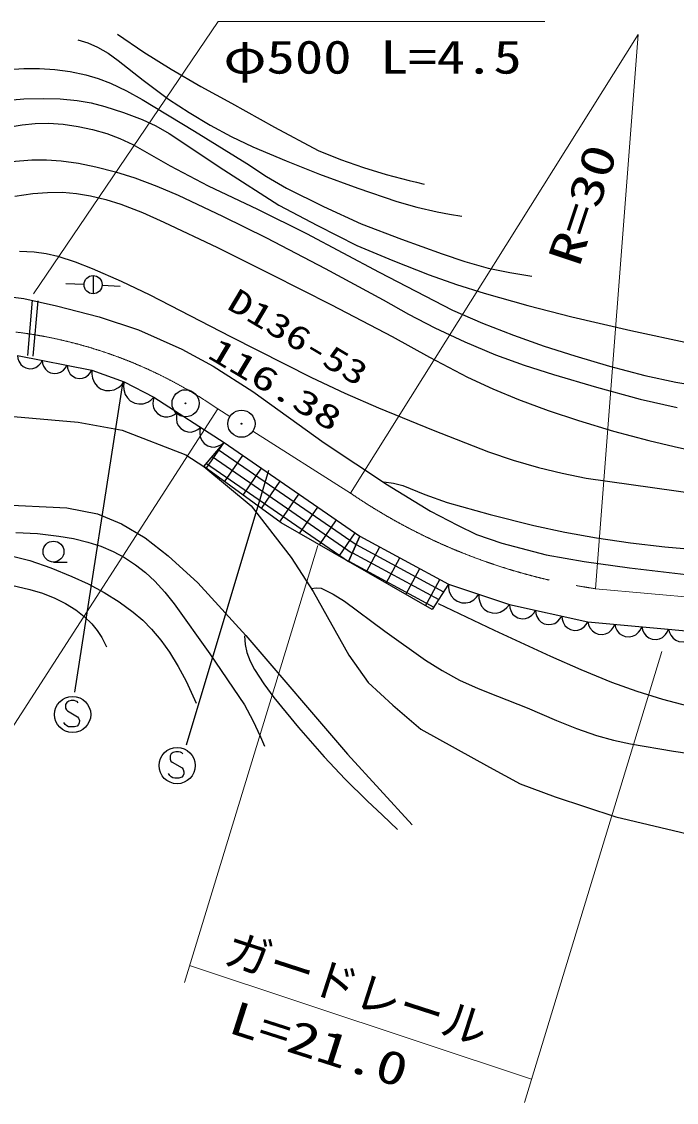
# Model space of a CAD drawing. Units: millimetres, scale not verified. Extents: x 40000 to 680000, y 20000 to 380000.
# Drawn here: x 165572 to 201562, y 275442 to 334782 of the extents above; entities that cross this region are included whole.
import ezdxf
from ezdxf.enums import TextEntityAlignment as Align

# ---------------------------------------------------------------- set-up
doc = ezdxf.new("R2010")
doc.units = ezdxf.units.MM
doc.header["$LTSCALE"] = 1000
doc.linetypes.add('CHAIN', pattern=[18.5, 12, -1.5, 3.5, -1.5])
for name, color, linetype, lineweight in [('M-BGD', 7, 'Continuous', 25), ('M-BGD-HTXT', 7, 'Continuous', 13), ('M-BMK', 2, 'CHAIN', 13), ('M-STR-STRC', 7, 'Continuous', 25)]:
    doc.layers.add(name, color=color, linetype=linetype, lineweight=lineweight)
doc.layers.add('M-BMK-SRVR', color=7, linetype='Continuous')
doc.styles.add('ＭＳ ゴシック', font='')
doc.styles.get('ＭＳ ゴシック').set_extended_font_data('MS Gothic')

# ---------------------------------------------------------------- blocks, each defined once
blk = doc.blocks.new('BUHIN1')
at = {"color": 3, "linetype": 'Continuous', "lineweight": 25}
for radius in [746, 22.5]:
    blk.add_circle((0, 0), radius, dxfattribs=at)
blk = doc.blocks.new('BUHIN7')
at = {"color": 7, "linetype": 'Continuous', "lineweight": 25}
blk.add_lwpolyline([(232, 677), (171, 730), (92, 756), (-15, 764), (-168, 745), (-293, 695), (-394, 608), (-446, 491), (-437, 376), (-423, 303), (-372, 208), (-296, 161), (282, -88), (352, -170), (407, -289), (411, -410), (387, -508), (328, -606), (180, -669), (-49, -696), (-150, -692), (-250, -659), (-338, -594), (-421, -488)], dxfattribs=at)
blk.add_circle((0, 0), 995, dxfattribs=at)
blk = doc.blocks.new('BUHIN10')
at = {"color": 7, "linetype": 'Continuous', "lineweight": 25}
blk.add_line((-58, 494), (58, -494), dxfattribs=at)
blk.add_circle((0, 0), 498, dxfattribs=at)
blk = doc.blocks.new('BUHIN24')
at = {"color": 7, "linetype": 'Continuous', "lineweight": 25}
blk.add_lwpolyline([(-692, 53), (-652, -110), (-580, -251), (-456, -414), (-311, -509), (-152, -573), (63, -590), (229, -550), (388, -479), (534, -337), (624, -208), (692, -53)], dxfattribs=at)
blk = doc.blocks.new('BUHIN27')
at = {"color": 7, "linetype": 'Continuous', "lineweight": 25}
blk.add_lwpolyline([(-687, 335), (-712, 152), (-695, -22), (-635, -239), (-524, -395), (-388, -525), (-175, -629), (11, -656), (203, -647), (410, -562), (555, -466), (687, -335)], dxfattribs=at)
blk = doc.blocks.new('BUHIN28')
at = {"color": 7, "linetype": 'Continuous', "lineweight": 25}
blk.add_lwpolyline([(-863, 180), (-840, -32), (-772, -222), (-643, -447), (-475, -590), (-285, -697), (-18, -753), (199, -731), (410, -667), (618, -512), (753, -364), (863, -180)], dxfattribs=at)
blk = doc.blocks.new('BUHIN29')
at = {"color": 7, "linetype": 'Continuous', "lineweight": 25}
blk.add_lwpolyline([(-733, 73), (-695, -101), (-621, -252), (-494, -428), (-342, -532), (-175, -604), (52, -627), (230, -589), (400, -518), (559, -371), (657, -236), (733, -73)], dxfattribs=at)
blk = doc.blocks.new('BUHIN30')
at = {"color": 7, "linetype": 'Continuous', "lineweight": 25}
blk.add_lwpolyline([(-743, -20), (-682, -189), (-589, -332), (-440, -491), (-274, -576), (-98, -627), (132, -621), (305, -560), (466, -467), (606, -300), (688, -153), (743, 20)], dxfattribs=at)
blk = doc.blocks.new('BUHIN102')
at = {"color": 7, "linetype": 'Continuous', "lineweight": 25}
blk.add_line((67, -570), (808, -482), dxfattribs=at)
blk.add_circle((0, 0), 574, dxfattribs=at)
blk = doc.blocks.new('BUHIN105')
at = {"color": 3, "linetype": 'Continuous', "lineweight": 25}
for radius in [746, 22.5]:
    blk.add_circle((0, 0), radius, dxfattribs=at)

msp = doc.modelspace()

# ---------------------------------------------------------------- hatches: boundary and pattern name
at = {"layer": 'M-BGD'}
h = msp.add_hatch(dxfattribs=at)
h.set_pattern_fill('USER', color=256, style=0, pattern_type=2)
h.set_pattern_definition([(325.434, (176699, 311676), (283.678, 411.736), []), (55.434, (176699, 311676), (-2058.7, 1418.4), []), (55.434, (177445, 310555), (-2058.7, 1418.4), [])])
h.paths.add_polyline_path([(176699, 311676), (184159, 306536), (183543, 305135), (179843, 307265), (175584, 310348)])
h = msp.add_hatch(dxfattribs=at)
h.set_pattern_fill('USER', color=256, style=0, pattern_type=2)
h.set_pattern_definition([(331.621, (184159, 306536), (237.653, 439.91), []), (61.62, (184159, 306536), (-2199.6, 1188.3), []), (61.62, (185021, 305502), (-2199.6, 1188.3), [])])
h.paths.add_polyline_path([(184159, 306536), (189035, 303902), (188139, 302501), (183543, 305135)])

# ---------------------------------------------------------------- linework, layer by layer
for p, q in [((169002, 320355), (168002, 320383)), ((170001, 320313), (170999, 320257)), ((163880, 319803), (165702, 319575)), ((165702, 319575), (167495, 319177)), ((166158, 319481), (165894, 316448)), ((166457, 319455), (166193, 316422)), ((167495, 319177), (169830, 318579)), ((169830, 318579), (171994, 317867)), ((171994, 317867), (174385, 316799)), ((165345, 316451), (169431, 315648)), ((174385, 316799), (176093, 315860)), ((176093, 315860), (178285, 314465)), ((169431, 315648), (171212, 315005)), ((171212, 315005), (172842, 314156)), ((172842, 314156), (176699, 311676)), ((178285, 314465), (182200, 311661)), ((164705, 313139), (168688, 312794)), ((168688, 312794), (171093, 312357)), ((171093, 312357), (174592, 310990)), ((175584, 310348), (176699, 311676)), ((176699, 311676), (184159, 306536)), ((182200, 311661), (185681, 309355)), ((174592, 310990), (175584, 310348)), ((179843, 307265), (175584, 310348)), ((175584, 310348), (178199, 308202)), ((185681, 309355), (188044, 307903)), ((163678, 308296), (168051, 308077)), ((168051, 308077), (169746, 307749)), ((178199, 308202), (180386, 305360)), ((169746, 307749), (171057, 307202)), ((188044, 307903), (189524, 307134)), ((171057, 307202), (172369, 306437)), ((183542, 305135), (179843, 307265)), ((189524, 307134), (190577, 306622)), ((172369, 306437), (173627, 305453)), ((184159, 306536), (183542, 305135)), ((183542, 305135), (184159, 306536)), ((184159, 306536), (189035, 303902)), ((190577, 306622), (191972, 306138)), ((191972, 306138), (194407, 305508)), ((173627, 305453), (175267, 303977)), ((180386, 305360), (181589, 303501)), ((188138, 302501), (183542, 305135)), ((194407, 305508), (196485, 305137)), ((196485, 305137), (198990, 304796)), ((198990, 304796), (202093, 304426)), ((175267, 303977), (177891, 301080)), ((189035, 303902), (188138, 302501)), ((189035, 303902), (192380, 302781)), ((181589, 303501), (183557, 300003)), ((192380, 302781), (196696, 301828)), ((196696, 301828), (204094, 301156)), ((177891, 301080), (183488, 294553)), ((183557, 300003), (184617, 298501)), ((184617, 298501), (185984, 297244)), ((185984, 297244), (187514, 295932)), ((187514, 295932), (191286, 293855)), ((183488, 294553), (187041, 290672)), ((191286, 293855), (192981, 292926)), ((192981, 292926), (194894, 292215)), ((194894, 292215), (198229, 291122)), ((198229, 291122), (202485, 290112))]:
    msp.add_line(p, q, dxfattribs=at)
for points in [[(170849, 334085), (172296, 333105), (173784, 332168), (175426, 331217), (177107, 330313), (179469, 328985), (181866, 327707), (183100, 327211), (184365, 326767), (185615, 326382), (186878, 326055), (187285, 325958), (187693, 325864)], [(168669, 333784), (169216, 333613), (169750, 333381), (170322, 333044), (170877, 332647), (172249, 331563), (173654, 330531), (174774, 329789), (175936, 329092), (177091, 328480), (178285, 327916), (180105, 327133), (181946, 326407), (184059, 325631), (186188, 324912), (187292, 324600), (188421, 324343), (189089, 324215), (189769, 324091)], [(164845, 332146), (165691, 332213), (166549, 332216), (167406, 332158), (168249, 332043), (169094, 331866), (169785, 331667), (170466, 331407), (171338, 330985), (172193, 330504), (175081, 328774), (177945, 326987), (179028, 326286), (180141, 325638), (182174, 324636), (184239, 323686), (186453, 322829), (188689, 322027), (189941, 321610), (191209, 321252), (192398, 321005), (193609, 320811)], [(164655, 330446), (165697, 330536), (166753, 330567), (167684, 330540), (168620, 330452), (169387, 330320), (170149, 330126), (171176, 329798), (172193, 329410), (172949, 329051), (173679, 328638), (176680, 326651), (179718, 324712), (181839, 323579), (183994, 322496), (185969, 321662), (187966, 320884), (189470, 320351), (190994, 319874), (193396, 319192), (195822, 318565), (199051, 317820), (202306, 317132)], [(164841, 328987), (165599, 329122), (166316, 329191), (167043, 329201), (167859, 329147), (168681, 329031), (169475, 328865), (170251, 328641), (170976, 328361), (171677, 328027), (173742, 326871), (175833, 325770), (178542, 324489), (181223, 323155), (185222, 321024), (189247, 318948), (190912, 318227), (192603, 317560), (194286, 316965), (195988, 316426), (197892, 315860), (199821, 315350), (201532, 314992), (203265, 314690)], [(165010, 327109), (166135, 327192), (166932, 327197), (167738, 327140), (168697, 327008), (169646, 326817), (170727, 326538), (171803, 326197), (173002, 325755), (174180, 325256), (176621, 324107), (179039, 322902), (182256, 321228), (185442, 319503), (186845, 318713), (188283, 317973), (189941, 317202), (191624, 316486), (193198, 315917), (194805, 315400), (197172, 314703), (199565, 314061), (201609, 313587)], [(165203, 325206), (166196, 325348), (167005, 325408), (167816, 325409), (168592, 325343), (169361, 325218), (170196, 325016), (171024, 324754), (172216, 324293), (173395, 323771), (176338, 322374), (179264, 320918), (182613, 319236), (185931, 317502), (187990, 316362), (190088, 315268), (191474, 314624), (192883, 314034), (194521, 313428), (196180, 312878), (198104, 312299), (200044, 311778), (201432, 311446), (202823, 311137)], [(165453, 322185), (166271, 322142), (166922, 322052), (167571, 321900), (168512, 321593), (169445, 321225), (171049, 320532), (172625, 319787), (177054, 317502), (181509, 315243), (183336, 314384), (185186, 313580), (188198, 312342), (191229, 311160), (192592, 310703), (193984, 310300), (195283, 309982), (196605, 309722), (201540, 309019), (206493, 308328)], [(169431, 315648), (169424, 315419), (169468, 315206), (169571, 314948), (169728, 314770), (169914, 314628), (170190, 314528), (170423, 314520), (170658, 314556), (170902, 314689), (171067, 314826), (171212, 315005)], [(171212, 315005), (171176, 314786), (171191, 314576), (171256, 314314), (171385, 314122), (171544, 313961), (171797, 313830), (172020, 313791), (172250, 313795), (172503, 313892), (172679, 314002), (172842, 314156)], [(185476, 309514), (186011, 309444), (186530, 309314), (187733, 308817), (188964, 308373), (191332, 307714), (193717, 307113), (195437, 306745), (197177, 306434), (199044, 306159), (200920, 305943), (202811, 305784)], [(165264, 306738), (166443, 306669), (167626, 306539), (168423, 306403), (169218, 306206), (169920, 305973), (170608, 305681), (171232, 305350), (171836, 304960), (172382, 304539), (172897, 304065), (173452, 303461), (173961, 302819), (175914, 300065), (177824, 297266), (178287, 296409), (178699, 295521), (178811, 295265), (178923, 295008)], [(165065, 305441), (166019, 305192), (167184, 304786), (168332, 304322), (169230, 303911), (170110, 303442), (170927, 302924), (171711, 302356), (172236, 301913), (172721, 301425), (173234, 300813), (173700, 300162), (174184, 299382), (174615, 298574), (174897, 297972), (175164, 297362)], [(165021, 303845), (166030, 303603), (166719, 303393), (167400, 303121), (167983, 302828), (168545, 302477), (169007, 302122), (169430, 301721), (169731, 301360), (169988, 300958), (170115, 300710), (170238, 300448)], [(181484, 303662), (181764, 303702), (182044, 303680), (182694, 303348), (183324, 302958), (185535, 301318), (187778, 299729), (188693, 299153), (189636, 298630), (190661, 298166), (191721, 297753), (193357, 297107), (194979, 296401), (196063, 295963), (197176, 295577), (198098, 295324), (199045, 295126), (201408, 294718), (203778, 294370)], [(188466, 302838), (191543, 301361), (194651, 299936), (196313, 299201), (197997, 298522), (199386, 298023), (200798, 297580), (202189, 297207)], [(177826, 301059), (177857, 300591), (177950, 300136), (178133, 299671), (178378, 299217), (178885, 298429), (179443, 297673), (180799, 296025), (182210, 294407), (183362, 293187), (184566, 292001), (185400, 291210), (186241, 290424)]]:
    msp.add_lwpolyline(points, dxfattribs=at)
at = {"layer": 'M-BGD-HTXT'}
for p, q in [((166224, 319835), (176376, 334782)), ((176376, 334782), (194325, 334782)), ((183642, 308897), (199459, 334083)), ((197124, 303644), (199459, 334083)), ((176357, 313517), (163057, 292932)), ((181857, 306010), (174523, 282033)), ((200758, 300199), (193216, 275442)), ((174804, 282949), (193604, 276714))]:
    msp.add_line(p, q, dxfattribs=at)
at = {"layer": 'M-BMK'}
for p, q in [((176357, 313517), (177017, 313098)), ((178284, 312295), (183642, 308897)), ((197124, 303644), (215091, 302009))]:
    msp.add_line(p, q, dxfattribs=at)
for centre, radius, start, end in [((162198, 292982), 24943, 55.41394, 131.16046), ((201748, 335438), 32129, 235.69946, 261.72534)]:
    msp.add_arc(centre, radius, start, end, dxfattribs=at)
at = {"layer": 'M-STR-STRC'}
for p, q in [((171132, 315023), (168479, 297963)), ((179141, 310134), (174616, 295050))]:
    msp.add_line(p, q, dxfattribs=at)

# ---------------------------------------------------------------- block references
at = {"layer": 'M-BGD', "rotation": 353.27412}
for name, p in [('BUHIN10', (169502, 320340)), ('BUHIN24', (166026, 316317)), ('BUHIN24', (167388, 316049)), ('BUHIN24', (168750, 315782)), ('BUHIN27', (173485, 313742)), ('BUHIN27', (174771, 312916)), ('BUHIN27', (176056, 312089)), ('BUHIN102', (167325, 305684)), ('BUHIN28', (189871, 303622)), ('BUHIN28', (191544, 303061)), ('BUHIN29', (193100, 302622)), ('BUHIN29', (194538, 302305)), ('BUHIN29', (195977, 301987)), ('BUHIN30', (197436, 301761)), ('BUHIN30', (198916, 301627)), ('BUHIN30', (200395, 301492)), ('BUHIN30', (201875, 301358))]:
    msp.add_blockref(name, p, dxfattribs=at)
at = {"layer": 'M-BMK-SRVR', "rotation": 353.27412}
for name, p in [('BUHIN1', (174586, 313826)), ('BUHIN105', (177655, 312704))]:
    msp.add_blockref(name, p, dxfattribs=at)
at = {"layer": 'M-STR-STRC', "rotation": 353.27412}
for p in [(168378, 296739), (174120, 293934)]:
    msp.add_blockref('BUHIN7', p, dxfattribs=at)

# ---------------------------------------------------------------- texts
at = {"layer": 'M-BGD-HTXT', "style": 'ＭＳ ゴシック', "width": 1.25}
msp.add_text('φ500 L=4.5', height=1833, dxfattribs=at).set_placement((176665, 331375), align=Align.BOTTOM_LEFT)
at = {"layer": 'M-BGD-HTXT', "style": 'ＭＳ ゴシック'}
for s, height, rotation, width, p in [('R=30', 1833, 71.6, 1.35, (196740, 321084)), ('D136-53', 1320, 329.3, 1.35, (176590, 318713)), ('116.38', 1320, 329.2, 1.5, (175508, 316028)), ('L=21.0', 1833, 342.3, 1.35, (176665, 278776))]:
    msp.add_text(s, height=height, rotation=rotation, dxfattribs=dict(at, width=width)).set_placement(p, align=Align.BOTTOM_LEFT)
msp.add_text('ガードレール', height=1833, rotation=342.1, dxfattribs=at).set_placement((176411, 282587), align=Align.BOTTOM_LEFT)

doc.saveas('drawing.dxf')
